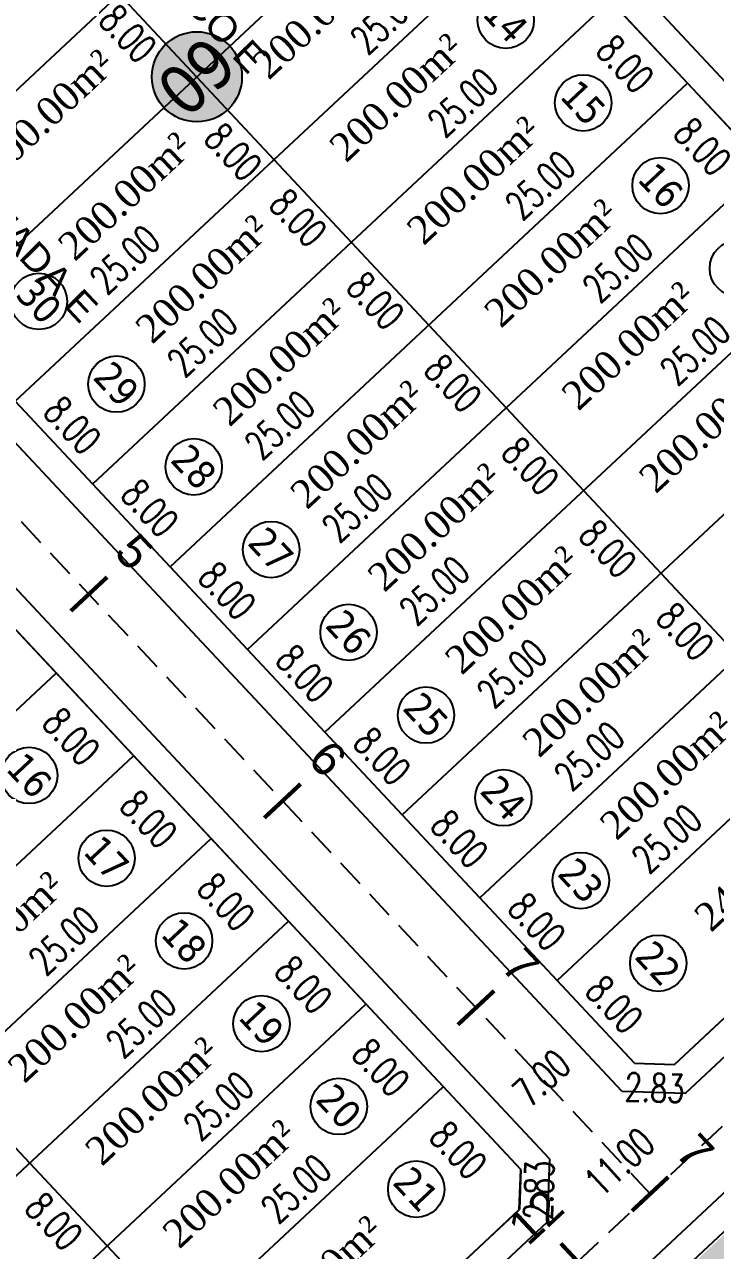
# Model space of a CAD drawing. Header units: metres. Extents: x 437145 to 443371, y 9612590 to 9615494.
# Drawn here: x 437472.2 to 437521, y 9614741.4 to 9614828 of the extents above; entities that cross this region are included whole.
import ezdxf

# ---------------------------------------------------------------- set-up
doc = ezdxf.new("R2010")
doc.units = ezdxf.units.M
doc.linetypes.add('ACAD_ISO02W100', pattern=[15, 12, -3])
doc.linetypes.add('DASHED2', pattern=[0.375, 0.25, -0.125])
for name, color, linetype in [('ADUTORA', 90, 'Continuous'), ('Auxiliar', 7, 'Continuous'), ('COTAS', 10, 'Continuous'), ('Eixo Acesso', 2, 'ACAD_ISO02W100'), ('Estacas', 7, 'Continuous'), ('Layer3', 1, 'Continuous'), ('M_FIO', 32, 'Continuous'), ('ÁREA', 7, 'Continuous')]:
    doc.layers.add(name, color=color, linetype=linetype)
doc.layers.get('0').off()
doc.styles.add('ARIAL', font='arial.ttf')
doc.styles.add('COTAS', font='romans.shx', dxfattribs={"width": 0.7})
doc.styles.add('tahoma', font='tahoma.ttf')
doc.styles.add('ÁREA', font='times.ttf', dxfattribs={"height": 2})
doc.dimstyles.new('C-75', dxfattribs={"dimtxt": 2, "dimasz": 0.2, "dimexe": 0, "dimexo": 0, "dimgap": 1, "dimtad": 0, "dimzin": 4, "dimdsep": 46, "dimtxsty": 'COTAS', "dimblk1": 'BOL-COT', "dimblk2": 'BOL-COT', "dimsah": 1, "dimcen": 0.1, "dimse1": 1, "dimse2": 1, "dimsd1": 1, "dimsd2": 1, "dimclrd": 8, "dimclre": 256, "dimaunit": 1, "dimadec": 3, "dimazin": 0, "dimtfac": 0.5, "dimtix": 1, "dimtmove": 0, "dimatfit": 3, "dimldrblk": 'BOL-COT', "dimfxl": 1, "dimtolj": 1, "dimtzin": 0, "dimarcsym": 0})

# ---------------------------------------------------------------- blocks, each defined once
blk = doc.blocks.new('Est')
at = {"const_width": 0.2}
blk.add_lwpolyline([(0, -1.19999999925494), (0, 1.200000001117586)], dxfattribs=at)
blk = doc.blocks.new('*D511')
at = {"layer": 'Layer3', "transparency": 16777216, "insert": (2668.996561800911, 1049.551320799659), "char_height": 2, "attachment_point": 5, "rotation": 270.0020370513935, "style": 'COTAS'}
blk.add_mtext('\\A1;8.00', dxfattribs=at)
blk = doc.blocks.new('BOL-COT')
at = {"layer": 'COTAS'}
for p, q in [((-1.999999999999943, 8.53e-14), (2, 8.53e-14)), ((0, -2.999999999999971), (0, 3.000000000000028))]:
    blk.add_line(p, q, dxfattribs=at)
blk.add_circle((0, 0), 0.4, dxfattribs=at)
blk = doc.blocks.new('*D516')
at = {"layer": 'Layer3', "transparency": 16777216, "insert": (2668.996846238757, 1041.551320803417), "char_height": 2, "attachment_point": 5, "rotation": 270.0020370505587, "style": 'COTAS'}
blk.add_mtext('\\A1;8.00', dxfattribs=at)
blk = doc.blocks.new('*D517')
at = {"layer": 'Layer3', "transparency": 16777216, "insert": (2658.776642190597, 1039.394691649224), "char_height": 2, "attachment_point": 5, "rotation": 0.0020370484209076656, "style": 'COTAS'}
blk.add_mtext('\\A1;25.00', dxfattribs=at)
blk = doc.blocks.new('*D521')
at = {"layer": 'Layer3', "transparency": 16777216, "insert": (2658.776926609614, 1031.394691652949), "char_height": 2, "attachment_point": 5, "rotation": 0.002037048421005068, "style": 'COTAS'}
blk.add_mtext('\\A1;25.00', dxfattribs=at)
blk = doc.blocks.new('*D525')
at = {"layer": 'Layer3', "transparency": 16777216, "insert": (2668.997415084881, 1025.551320813695), "char_height": 2, "attachment_point": 5, "rotation": 270.00203704972546, "style": 'COTAS'}
blk.add_mtext('\\A1;8.00', dxfattribs=at)
blk = doc.blocks.new('*D526')
at = {"layer": 'Layer3', "transparency": 16777216, "insert": (2658.777211035775, 1023.394691654812), "char_height": 2, "attachment_point": 5, "rotation": 0.0020370398832807433, "style": 'COTAS'}
blk.add_mtext('\\A1;25.00', dxfattribs=at)
blk = doc.blocks.new('*D528')
at = {"layer": 'Layer3', "transparency": 16777216, "insert": (2644.710946331057, 1025.372601621184), "char_height": 2, "attachment_point": 5, "rotation": 270.0020370572293, "style": 'COTAS'}
blk.add_mtext('\\A1;8.00', dxfattribs=at)
blk = doc.blocks.new('*D530')
at = {"layer": 'Layer3', "transparency": 16777216, "insert": (2668.99769950678, 1017.551320818551), "char_height": 2, "attachment_point": 5, "rotation": 270.0020370447233, "style": 'COTAS'}
blk.add_mtext('\\A1;8.00', dxfattribs=at)
blk = doc.blocks.new('*D531')
at = {"layer": 'Layer3', "transparency": 16777216, "insert": (2658.777495460424, 1015.39469166785), "char_height": 2, "attachment_point": 5, "rotation": 0.002037048421005068, "style": 'COTAS'}
blk.add_mtext('\\A1;25.00', dxfattribs=at)
blk = doc.blocks.new('*D535')
at = {"layer": 'Layer3', "transparency": 16777216, "insert": (2668.997983929898, 1009.55132084812), "char_height": 2, "attachment_point": 5, "rotation": 270.0020370505606, "style": 'COTAS'}
blk.add_mtext('\\A1;8.00', dxfattribs=at)
blk = doc.blocks.new('*D586')
at = {"layer": 'Layer3', "transparency": 16777216, "insert": (2705.812159697083, 1083.087958354834), "char_height": 2, "attachment_point": 5, "rotation": 270.0020370505597, "style": 'COTAS'}
blk.add_mtext('\\A1;8.00', dxfattribs=at)
blk = doc.blocks.new('*D588')
at = {"layer": 'Layer3', "transparency": 16777216, "insert": (2719.775504457421, 1071.396860760036), "char_height": 2, "attachment_point": 5, "rotation": 0.002037044152142905, "style": 'COTAS'}
blk.add_mtext('\\A1;25.00', dxfattribs=at)
blk = doc.blocks.new('*D590')
at = {"layer": 'Layer3', "transparency": 16777216, "insert": (2705.54339024002, 1071.910340970713), "char_height": 2, "attachment_point": 5, "rotation": 270.002037058064, "style": 'COTAS'}
blk.add_mtext('\\A1;8.00', dxfattribs=at)
blk = doc.blocks.new('*D591')
at = {"layer": 'Layer3', "transparency": 16777216, "insert": (2694.774780092482, 1071.583012644532), "char_height": 2, "attachment_point": 5, "rotation": 0.022243517660695614, "style": 'COTAS'}
blk.add_mtext('\\A1;25.00', dxfattribs=at)
blk = doc.blocks.new('*D593')
at = {"layer": 'Layer3', "transparency": 16777216, "insert": (2719.775788882158, 1063.396860763761), "char_height": 2, "attachment_point": 5, "rotation": 0.00203705268987296, "style": 'COTAS'}
blk.add_mtext('\\A1;25.00', dxfattribs=at)
blk = doc.blocks.new('*D594')
at = {"layer": 'Layer3', "transparency": 16777216, "insert": (2684.067876554002, 1065.551857041459), "char_height": 2, "attachment_point": 5, "rotation": 270.0020370522286, "style": 'COTAS'}
blk.add_mtext('\\A1;8.00', dxfattribs=at)
blk = doc.blocks.new('*D595')
at = {"layer": 'Layer3', "transparency": 16777216, "insert": (2705.709524181811, 1065.374770738515), "char_height": 2, "attachment_point": 5, "rotation": 270.0020370434717, "style": 'COTAS'}
blk.add_mtext('\\A1;8.00', dxfattribs=at)
blk = doc.blocks.new('*D596')
at = {"layer": 'Layer3', "transparency": 16777216, "insert": (2694.775064517598, 1063.58301264267), "char_height": 2, "attachment_point": 5, "rotation": 0.022243509122953458, "style": 'COTAS'}
blk.add_mtext('\\A1;25.00', dxfattribs=at)
blk = doc.blocks.new('*D597')
at = {"layer": 'Layer3', "transparency": 16777216, "insert": (2729.996277354478, 1057.553489938759), "char_height": 2, "attachment_point": 5, "rotation": 270.00203704263845, "style": 'COTAS'}
blk.add_mtext('\\A1;8.00', dxfattribs=at)
blk = doc.blocks.new('*D598')
at = {"layer": 'Layer3', "transparency": 16777216, "insert": (2719.776073306181, 1055.396860773075), "char_height": 2, "attachment_point": 5, "rotation": 0.00203705268987296, "style": 'COTAS'}
blk.add_mtext('\\A1;25.00', dxfattribs=at)
blk = doc.blocks.new('*D599')
at = {"layer": 'Layer3', "transparency": 16777216, "insert": (2684.068160978548, 1057.551857047887), "char_height": 2, "attachment_point": 5, "rotation": 270.002037049308, "style": 'COTAS'}
blk.add_mtext('\\A1;8.00', dxfattribs=at)
blk = doc.blocks.new('*D600')
at = {"layer": 'Layer3', "transparency": 16777216, "insert": (2705.709808603594, 1057.374770749691), "char_height": 2, "attachment_point": 5, "rotation": 270.00203705889874, "style": 'COTAS'}
blk.add_mtext('\\A1;8.00', dxfattribs=at)
blk = doc.blocks.new('*D601')
at = {"layer": 'Layer3', "transparency": 16777216, "insert": (2694.775348942421, 1055.583012651983), "char_height": 2, "attachment_point": 5, "rotation": 0.02224351766074718, "style": 'COTAS'}
blk.add_mtext('\\A1;25.00', dxfattribs=at)
blk = doc.blocks.new('*D602')
at = {"layer": 'Layer3', "transparency": 16777216, "insert": (2729.996561778559, 1049.55348994493), "char_height": 2, "attachment_point": 5, "rotation": 270.0020370513935, "style": 'COTAS'}
blk.add_mtext('\\A1;8.00', dxfattribs=at)
blk = doc.blocks.new('*D603')
at = {"layer": 'Layer3', "transparency": 16777216, "insert": (2719.776357732183, 1047.39686076935), "char_height": 2, "attachment_point": 5, "rotation": 0.002037052689718261, "style": 'COTAS'}
blk.add_mtext('\\A1;25.00', dxfattribs=at)
blk = doc.blocks.new('*D604')
at = {"layer": 'Layer3', "transparency": 16777216, "insert": (2684.068445405277, 1049.551857053553), "char_height": 2, "attachment_point": 5, "rotation": 270.00203705181127, "style": 'COTAS'}
blk.add_mtext('\\A1;8.00', dxfattribs=at)
blk = doc.blocks.new('*D605')
at = {"layer": 'Layer3', "transparency": 16777216, "insert": (2705.710093029508, 1049.374770753416), "char_height": 2, "attachment_point": 5, "rotation": 270.00203705764807, "style": 'COTAS'}
blk.add_mtext('\\A1;8.00', dxfattribs=at)
blk = doc.blocks.new('*D606')
at = {"layer": 'Layer3', "transparency": 16777216, "insert": (2694.77563336842, 1047.583012653846), "char_height": 2, "attachment_point": 5, "rotation": 0.022243500586202527, "style": 'COTAS'}
blk.add_mtext('\\A1;25.00', dxfattribs=at)
blk = doc.blocks.new('*D608')
at = {"layer": 'Layer3', "transparency": 16777216, "insert": (2719.776642165008, 1039.396860786113), "char_height": 2, "attachment_point": 5, "rotation": 0.002037044152142905, "style": 'COTAS'}
blk.add_mtext('\\A1;25.00', dxfattribs=at)
blk = doc.blocks.new('*D609')
at = {"layer": 'Layer3', "transparency": 16777216, "insert": (2684.068729840039, 1041.551857060743), "char_height": 2, "attachment_point": 5, "rotation": 270.0020370434717, "style": 'COTAS'}
blk.add_mtext('\\A1;8.00', dxfattribs=at)
blk = doc.blocks.new('*D610')
at = {"layer": 'Layer3', "transparency": 16777216, "insert": (2705.710377460312, 1041.374770749691), "char_height": 2, "attachment_point": 5, "rotation": 270.0020370513935, "style": 'COTAS'}
blk.add_mtext('\\A1;8.00', dxfattribs=at)
blk = doc.blocks.new('*D611')
at = {"layer": 'Layer3', "transparency": 16777216, "insert": (2694.775917799733, 1039.583012665022), "char_height": 2, "attachment_point": 5, "rotation": 0.022243509123726954, "style": 'COTAS'}
blk.add_mtext('\\A1;25.00', dxfattribs=at)
blk = doc.blocks.new('*D613')
at = {"layer": 'Layer3', "transparency": 16777216, "insert": (2684.069014259551, 1033.551857064495), "char_height": 2, "attachment_point": 5, "rotation": 270.00203704430646, "style": 'COTAS'}
blk.add_mtext('\\A1;8.00', dxfattribs=at)
blk = doc.blocks.new('*D614')
at = {"layer": 'Layer3', "transparency": 16777216, "insert": (2705.710661879008, 1033.37477076273), "char_height": 2, "attachment_point": 5, "rotation": 270.002037058064, "style": 'COTAS'}
blk.add_mtext('\\A1;8.00', dxfattribs=at)
blk = doc.blocks.new('*D615')
at = {"layer": 'Layer3', "transparency": 16777216, "insert": (2694.776202218919, 1031.583012667815), "char_height": 2, "attachment_point": 5, "rotation": 0.02224351339113985, "style": 'COTAS'}
blk.add_mtext('\\A1;25.00', dxfattribs=at)
blk = doc.blocks.new('*D618')
at = {"layer": 'Layer3', "transparency": 16777216, "insert": (2684.069298683632, 1025.551857070252), "char_height": 2, "attachment_point": 5, "rotation": 270.0020370497259, "style": 'COTAS'}
blk.add_mtext('\\A1;8.00', dxfattribs=at)
blk = doc.blocks.new('*D619')
at = {"layer": 'Layer3', "transparency": 16777216, "insert": (2705.710946306901, 1025.374770755279), "char_height": 2, "attachment_point": 5, "rotation": 270.00203705681287, "style": 'COTAS'}
blk.add_mtext('\\A1;8.00', dxfattribs=at)
blk = doc.blocks.new('*D620')
at = {"layer": 'Layer3', "transparency": 16777216, "insert": (2694.776486645071, 1023.583012674335), "char_height": 2, "attachment_point": 5, "rotation": 0.02224350912377852, "style": 'COTAS'}
blk.add_mtext('\\A1;25.00', dxfattribs=at)
blk = doc.blocks.new('*D623')
at = {"layer": 'Layer3', "transparency": 16777216, "insert": (2684.069583101892, 1017.551857076783), "char_height": 2, "attachment_point": 5, "rotation": 270.00203705014235, "style": 'COTAS'}
blk.add_mtext('\\A1;8.00', dxfattribs=at)
blk = doc.blocks.new('*D625')
at = {"layer": 'Layer3', "transparency": 16777216, "insert": (2694.776771069026, 1015.583012676197), "char_height": 2, "attachment_point": 5, "rotation": 0.02224351766157224, "style": 'COTAS'}
blk.add_mtext('\\A1;25.00', dxfattribs=at)
blk = doc.blocks.new('*D628')
at = {"layer": 'Layer3', "transparency": 16777216, "insert": (2684.06986753351, 1009.551857104515), "char_height": 2, "attachment_point": 5, "rotation": 270.00203704347314, "style": 'COTAS'}
blk.add_mtext('\\A1;8.00', dxfattribs=at)
blk = doc.blocks.new('*D821')
at = {"layer": 'Layer3', "transparency": 16777216, "insert": (2668.997130659055, 1033.55132079941), "char_height": 2, "attachment_point": 5, "rotation": 270.00203705764665, "style": 'COTAS'}
blk.add_mtext('\\A1;8.00', dxfattribs=at)
blk = doc.blocks.new('*D832')
at = {"layer": 'M_FIO', "transparency": 16777216, "insert": (2671.218366446626, 1003.610947959153), "char_height": 2, "attachment_point": 5, "rotation": 45.00203703888706, "style": 'COTAS'}
blk.add_mtext('\\A1;2.83', dxfattribs=at)
blk = doc.blocks.new('*D833')
at = {"layer": 'Layer3', "transparency": 16777216, "insert": (2682.132151718669, 1003.319383104297), "char_height": 2, "attachment_point": 5, "rotation": 315.00203666411085, "style": 'COTAS'}
blk.add_mtext('\\A1;2.83', dxfattribs=at)
blk = doc.blocks.new('*D879')
at = {"layer": 'Layer3', "transparency": 16777216, "insert": (2676.734271072799, 1001.182149596843), "char_height": 2, "attachment_point": 5, "rotation": 359.43568258449824, "style": 'COTAS'}
blk.add_mtext('\\A1;11.00', dxfattribs=at)
blk = doc.blocks.new('*D880')
at = {"layer": 'Layer3', "transparency": 16777216, "insert": (2676.777713539365, 1009.261839554045), "char_height": 2, "attachment_point": 5, "rotation": 0.0020370429361889534, "style": 'COTAS'}
blk.add_mtext('\\A1;7.00', dxfattribs=at)
blk = doc.blocks.new('atutu')
at = {"layer": 'Layer3'}
h = blk.add_hatch(color=101, dxfattribs=at)
h.dxf.hatch_style = 1
h.set_gradient(color1=(131, 236, 156), color2=(83, 228, 117), one_color=1, tint=0.6100000143051147)
h.paths.add_polyline_path([(2709.601695368498, 1075.352317862543, 1), (2704.973493730266, 1079.722556950855, 1)])
h = blk.add_hatch(dxfattribs=at)
h.set_pattern_fill('AR-SAND', color=85)
h.set_pattern_definition([(37.50000000000001, (-475198.4405669911, -9591283.716216572), (-0.0629933581096082, 1.926823769013158), [0, -1.52, 0, -1.7, 0, -1.625]), (7.499999999999999, (-475198.4405669911, -9591283.716216572), (1.769776705267727, 2.82214606522974), [0, -0.82, 0, -1.37, 0, -0.525]), (327.5, (-475199.6705669911, -9591283.716216572), (3.114141861751495, 0.0056590535369649), [0, -0.5, 0, -1.8, 0, -2.35]), (317.5, (-475199.6705669911, -9591283.716216572), (3.006126604572293, 0.8776755649342494), [0, -0.25, 0, -1.179999999999999, 0, -1.35])])
h.paths.add_polyline_path([(2436.126924705075, 992.384416006973), (2434.126995811495, 990.3843449042197), (2434.129192584916, 928.596102536192), (2693.799192777451, 928.5960575775262), (2693.796995679639, 990.3935770061817), (2691.796924574674, 992.393505905291)])
h.paths.add_polyline_path([(2562.124553583004, 959.3795919590647, -1), (2555.759081086983, 959.3795919590647, -1)], flags=0)
h.paths.add_polyline_path([(2559.989958347252, 986.9904585895147), (2567.923291675596, 986.9907406461443), (2567.923185015878, 989.9907406461442), (2559.989851687535, 989.9904585895146)], flags=24)
h.paths.add_polyline_path([(2688.787800929184, 962.7600555201079), (2688.788033209823, 956.2267221887614), (2691.788033208019, 956.2268288494106), (2691.787800927321, 962.7601621788943)], flags=24)
h.paths.add_polyline_path([(2435.671948866477, 962.7510564443674), (2435.672181147757, 956.2177231130208), (2438.672181145894, 956.21782977367), (2438.671948864614, 962.7511631050165)], flags=24)
h.paths.add_polyline_path([(2555.309725110792, 955.7966256462988), (2562.315601533419, 955.796874724796), (2562.315332728636, 963.3574858703669), (2555.30945630601, 963.357236790007)], flags=24)
h.paths.add_polyline_path([(2559.997437076201, 931.0975781907345), (2567.930770404544, 931.0978602473642), (2567.930663745059, 934.0978602473642), (2559.997330416716, 934.0975781907346)], flags=24)
h.paths.add_polyline_path([(2535.917833112903, 962.3164960877057), (2582.058685691178, 962.2808426660503), (2582.063393164683, 968.3730168030615), (2535.922540586349, 968.4086702247168)], flags=24)
at = {"layer": 'Layer3', "color": 0}
for p, q in [((2671.277845453204, 1005.551402079272), (2669.27791656073, 1003.551330974656)), ((2682.277845446801, 1005.551793368864), (2684.277916551068, 1003.551864475343))]:
    blk.add_line(p, q, dxfattribs=at)
at = {"layer": 'Layer3', "color": 252}
blk.add_line((2673.277874904883, 1004.72304605912), (2670.106414791221, 1001.551360426802), dxfattribs=at)
at = {"layer": 'Layer3', "color": 0}
for points in [[(2646.272690248816, 1150.550513102073), (2646.277916575398, 1003.550513051781)], [(2707.272690222448, 1150.552682049903), (2707.277916549263, 1003.552682200778)], [(2671.277845454135, 1005.551402079272), (2671.272761350987, 1148.551401777524)], [(2682.277845446801, 1005.551793368864), (2682.272761344933, 1148.551792860362)], [(2732.277845426836, 1005.553571027103), (2732.272761325259, 1148.553570505562)], [(2682.275001105411, 1085.551793309259), (2732.275001173223, 1085.553570971224)], [(2682.275285532314, 1077.551793314847), (2732.27528560001, 1077.553570980537)], [(2682.275569958229, 1069.551793318573), (2732.275570024993, 1069.553570980537)], [(2682.275854383328, 1061.551793326023), (2732.275854451024, 1061.553570991713)], [(2621.276138836425, 1053.54962438378), (2671.276138901502, 1053.551402047607)], [(2682.276138810115, 1053.551793331611), (2732.276138874144, 1053.553570995438)], [(2621.276423262223, 1045.549624393093), (2671.276423327358, 1045.551402051333)], [(2682.276423236088, 1045.551793342787), (2732.276423301106, 1045.553571002889)], [(2621.276707225911, 1037.549624396819), (2671.276707753447, 1037.55140205692)], [(2682.276707198611, 1037.55179334465), (2732.27670772702, 1037.553571004751)], [(2621.276992113295, 1029.549624400544), (2671.276992178371, 1029.551402062509)], [(2682.276992086985, 1029.551793348375), (2732.276992152061, 1029.553571012202)], [(2621.277276539209, 1021.549624407995), (2671.277276604402, 1021.551402068096)], [(2682.277276513016, 1021.551793357688), (2732.277276577976, 1021.553571019653)], [(2621.277560966288, 1013.549624413583), (2671.27756102857, 1013.551402073684)], [(2682.277560938989, 1013.551793361413), (2732.277561001969, 1013.553571023378)], [(2623.277916775807, 1003.549695331934), (2669.27791636847, 1003.551330780941)], [(2684.277916949616, 1003.551864078599), (2730.277916140471, 1003.553499523881)], [(2437.278307785478, 992.5430824368779), (2692.948306703604, 992.5521723313901)]]:
    blk.add_lwpolyline(points, dxfattribs=at)
for centre, radius in [((2707.287594547344, 1077.537416963238), 3.182736247992434), ((2688.31475554054, 1073.563784748647), 1.990958139869911), ((2688.315039965464, 1065.563784752372), 1.990958139869911), ((2725.945744987019, 1065.573939409438), 1.990958139869911), ((2688.315324390505, 1057.563784763548), 1.990958139869911), ((2725.946029411187, 1057.573939424339), 1.990958139869911), ((2664.946313875111, 1049.571770081628), 1.990958139869911), ((2688.315608815488, 1049.56378476541), 1.990958139869911), ((2725.946313842398, 1049.573939226899), 1.990958139869911), ((2664.946598293924, 1041.571770290244), 1.990958139869911), ((2688.315893247223, 1041.563784776586), 1.990958139869911), ((2725.946598267672, 1041.573939435515), 1.990958139869911), ((2664.946882714192, 1033.571770292106), 1.990958139869911), ((2688.316177666677, 1033.563784780312), 1.990958139869911), ((2664.947167144588, 1025.571770100254), 1.990958139869911), ((2688.316462092475, 1025.563784784037), 1.990958139869911), ((2664.947451563518, 1017.571770303282), 1.990958139869911), ((2688.316746517574, 1017.56378479335), 1.990958139869911), ((2664.947735989432, 1009.571770331222), 1.990958139869911), ((2688.317030941684, 1009.563784819427), 1.990958139869911)]:
    blk.add_circle(centre, radius, dxfattribs=at)
at = {"layer": 'M_FIO'}
for p, q in [((2673.277874905989, 1004.72304605912), (2670.106414792326, 1001.551360426802)), ((2680.277874901798, 1004.723295137617), (2683.449560534757, 1001.55183502506)), ((2680.277874902904, 1004.723295137617), (2683.449560535863, 1001.55183502506))]:
    blk.add_line(p, q, dxfattribs=at)
for points in [[(2673.277874905815, 1004.72304605912), (2673.272731897096, 1149.379900003183)], [(2673.277874906921, 1004.72304605912), (2673.272731898201, 1149.379900003183)], [(2680.277874901798, 1004.723295137617), (2680.272731892381, 1149.380148874927)], [(2680.277874902904, 1004.723295137617), (2680.272731893487, 1149.380148874927)], [(2734.277874878515, 1004.725215008813), (2734.27273186968, 1149.382068738672)], [(2734.277874879621, 1004.725215008813), (2734.272731870786, 1149.382068738672)], [(2622.449560757634, 1001.549665879789), (2670.106414599077, 1001.551360231224)], [(2622.44956075874, 1001.549665879789), (2670.106414600183, 1001.551360231224)], [(2683.449560930336, 1001.551834624591), (2731.106414370961, 1001.553528985339)], [(2683.449560931442, 1001.551834624591), (2731.106414372067, 1001.553528985339)], [(2534.779809492489, 994.5465489349843), (2693.770535487163, 994.5522015664799)], [(2534.779809493596, 994.5465489349843), (2693.770535487163, 994.5522015664799)]]:
    blk.add_lwpolyline(points, dxfattribs=at)
at = {"layer": 'Layer3', "color": 1, "insert": (2707.287594549848, 1077.537437411356), "char_height": 3.499999999999999, "attachment_point": 5, "rotation": 0.0020370548664193034, "style": 'tahoma'}
blk.add_mtext('\\A1;09', dxfattribs=at)
at = {"layer": 'Layer3', "color": 5, "char_height": 1.999999999999999, "attachment_point": 5, "rotation": 270.0497252510426, "style": 'tahoma'}
for s, insert in [('\\A1;30', (2688.314755540714, 1073.563784752372)), ('\\A1;29', (2688.315039965464, 1065.563784752372)), ('\\A1;14', (2725.945744988183, 1065.573939415026)), ('\\A1;28', (2688.315324390622, 1057.563784767273)), ('\\A1;15', (2725.946029413341, 1057.57393943179)), ('\\A1;16', (2664.946313864284, 1049.571770282793)), ('\\A1;27', (2688.315608815547, 1049.563784761685)), ('\\A1;16', (2725.946313838266, 1049.573939429927)), ('\\A1;17', (2664.946598295961, 1041.571770297694)), ('\\A1;26', (2688.315893247398, 1041.563784780312)), ('\\A1;18', (2664.946882715007, 1033.571770290244)), ('\\A1;25', (2688.316177666735, 1033.563784780312)), ('\\A1;19', (2664.947167141503, 1025.571770307007)), ('\\A1;24', (2688.316462092591, 1025.563784787762)), ('\\A1;20', (2664.947451565438, 1017.571770305145)), ('\\A1;23', (2688.316746517749, 1017.563784791488)), ('\\A1;21', (2664.947735991469, 1009.57177033681)), ('\\A1;22', (2688.317030941742, 1009.56378482129))]:
    blk.add_mtext(s, dxfattribs=dict(at, insert=insert))
at = {"layer": 'ÁREA', "linetype": 'Continuous', "lineweight": -2, "extrusion": (0.02623078245114181, -0.0004708427962515001, 0.9996558029437245), "style": 'ÁREA'}
for s, p in [('200.00m²', (1137.993933776568, -2671.252596036155, 65.5513770485944)), ('200.00m²', (1129.995227392351, -2671.396407845654, 65.55515125150518)), ('200.00m²', (1121.996520989355, -2671.540219646868, 65.55892545449423)), ('200.00m²', (1113.997814603392, -2671.684031462911, 65.56269965775964)), ('200.00m²', (1105.99910821916, -2671.827843271596, 65.56647386062357)), ('200.00m²', (1098.000401827622, -2671.971655088441, 65.57024806376992)), ('200.00m²', (1090.001695436089, -2672.115466905514, 65.57402226710512)), ('200.00m²', (1082.002989051706, -2672.259278705816, 65.57779646991742)), ('200.00m²', (1074.004282660108, -2672.403090519285, 65.58157067305793)), ('200.00m²', (1066.005576272243, -2672.546902333151, 65.58534487623437)), ('248.00m²', (1056.732129297957, -2673.158360456182, 65.60139200816927))]:
    blk.add_text(s, height=1.999999999999999, rotation=270.9999999484056, dxfattribs=at).set_placement(p)
at = {"layer": 'ÁREA', "linetype": 'Continuous', "lineweight": -2, "extrusion": (0.0262307824511418, -0.0004708427962515, 0.9996558029437244), "style": 'ÁREA'}
for s, p in [('200.00m²', (1122.342562616116, -2690.283428492938, 66.05082299698101)), ('200.00m²', (1114.343856213249, -2690.427240301369, 66.05459720010575)), ('200.00m²', (1106.345149830913, -2690.571052111883, 66.05837140298858)), ('200.00m²', (1098.34644343369, -2690.714863923353, 66.06214560621768)), ('200.00m²', (1089.250794034608, -2629.889532130584, 64.46584310183965)), ('200.00m²', (1090.347737051472, -2690.858675740436, 66.06591980944307)), ('200.00m²', (1081.252087631692, -2630.033343936285, 64.46961730468442)), ('200.00m²', (1082.349030663416, -2691.002487543658, 66.06969401225557)), ('200.00m²', (1073.253381238246, -2630.177155750601, 64.47339150786812)), ('200.00m²', (1065.254674857722, -2630.320967558285, 64.47716571079225)), ('248.00m²', (1056.130066452559, -2630.313434069432, 64.47696800157514))]:
    blk.add_text(s, height=1.999999999999999, rotation=270.9999999484056, dxfattribs=at).set_placement(p)
at = {"layer": 'Layer3', "color": 0}
for base, p1, p2, angle, picture, middle in [((2705.81230191004, 1079.087958364618), (2703.281395204215, 1087.08786838721), (2703.281679630129, 1079.087868392798), 270.0020370505564, '*D586', (2705.812159697083, 1083.087958354834)), ((2705.543532453501, 1067.910340975241), (2703.012625752157, 1075.910250995639), (2703.012910179119, 1067.91025100309), 270.002037058064, '*D590', (2705.54339024002, 1071.910340970713)), ((2705.709666394275, 1061.37477072936), (2703.178759686382, 1069.374680755991), (2703.179044111307, 1061.374680757853), 270.00203704347496, '*D595', (2705.709524181811, 1065.374770738515)), ((2705.709950817134, 1053.374770741217), (2703.179044110492, 1061.374680757853), (2703.17932853757, 1053.374680769029), 270.00203705889544, '*D600', (2705.709808603594, 1057.374770749691)), ((2705.71023524296, 1045.374770748612), (2703.179328535475, 1053.374680765304), (2703.179612962378, 1045.37468077648), 270.0020370576416, '*D605', (2705.710093029508, 1049.374770753416)), ((2705.710519673327, 1037.374770753924), (2703.179612967967, 1045.37468077648), (2703.179897393997, 1037.374680782068), 270.0020370513902, '*D610', (2705.710377460312, 1041.374770749691)), ((2705.710804092489, 1029.374770757944), (2703.179897386313, 1037.374680778343), (2703.180181813275, 1029.374680785793), 270.002037058064, '*D614', (2705.710661879008, 1033.37477076273)), ((2644.711088544481, 1021.372601614499), (2642.180181838538, 1029.372511638659), (2642.180466265383, 1021.372511642385), 270.00203705722606, '*D528', (2644.710946331057, 1025.372601621184)), ((2705.711088520294, 1021.374770761614), (2703.180181812344, 1029.374680783931), (2703.180466239132, 1021.374680789518), 270.00203705681616, '*D619', (2705.710946306901, 1025.374770755279))]:
    dim = blk.add_linear_dim(base=base, p1=p1, p2=p2, angle=angle, dimstyle='C-75', dxfattribs=at)
    dim.commit()
    dim.dimension.update_dxf_attribs({"geometry": picture, "text_midpoint": middle, "dimtype": 129})
for p1, p2, distance, picture, middle in [((2682.275570361433, 1069.542976586479), (2707.275570031978, 1069.552682152349), 2.0351834284861834, '*D591', (2694.774780092482, 1071.583012644532)), ((2732.275570024993, 1069.553570980537), (2707.275569990883, 1069.552682152349), -1.8437341947582992, '*D588', (2719.775504457421, 1071.396860760036)), ((2682.275570046704, 1069.551793318573), (2682.275854472852, 1061.551793329749), 1.7921642953555366, '*D594', (2684.067876554002, 1065.551857041459)), ((2682.275854786241, 1061.542976595792), (2707.275854456786, 1061.552682157937), 2.035183419173066, '*D596', (2694.775064517598, 1063.58301264267)), ((2732.275854450092, 1061.553570991713), (2707.275854415808, 1061.552682159799), -1.8437341891712828, '*D593', (2719.775788882158, 1063.396860763761)), ((2682.27585447192, 1061.551793329749), (2682.27613889766, 1053.551793331611), 1.7921642948907814, '*D599', (2684.068160978548, 1057.551857047887)), ((2732.275854450965, 1061.553570987987), (2732.276138875774, 1053.553570991713), -2.279719310332608, '*D597', (2729.996277354478, 1057.553489938759)), ((2682.276139211399, 1053.54297660138), (2707.276138881886, 1053.55268216725), 2.0351834210362845, '*D601', (2694.775348942421, 1055.583012651983)), ((2732.276138874144, 1053.553570995438), (2707.276138839802, 1053.552682163525), -1.8437341947580816, '*D598', (2719.776073306181, 1055.396860773075)), ((2671.276138901153, 1053.551401848304), (2671.276423327183, 1045.551401853892), -2.2797193146977404, '*D511', (2668.996561800911, 1049.551320799659)), ((2682.276138896729, 1053.551793331611), (2682.276423322818, 1045.551793340925), 1.7921642966365596, '*D604', (2684.068445405277, 1049.551857053553)), ((2732.276138874959, 1053.553570993575), (2732.276423300989, 1045.553570999163), -2.27971931085558, '*D602', (2729.996561778559, 1049.55348994493)), ((2682.276423637314, 1045.542976610693), (2707.276423306752, 1045.552682169113), 2.0351834173098484, '*D606', (2694.77563336842, 1047.583012653846)), ((2732.276423301106, 1045.553571002889), (2707.276423264842, 1045.552682170975), -1.8437341835833474, '*D603', (2719.776357732183, 1047.39686076935)), ((2671.276423333702, 1045.551401853892), (2671.276707759617, 1037.551401855755), -2.2797193093435437, '*D516', (2668.996846238757, 1041.551320803417)), ((2682.276423329337, 1045.551793342787), (2682.276707754261, 1037.55179334465), 1.7921642993732196, '*D609', (2684.068729840039, 1041.551857060743)), ((2682.276708068816, 1037.542976614419), (2707.276707738487, 1037.552682176563), 2.0351834228990393, '*D611', (2694.775917799733, 1039.583012665022)), ((2671.276707758918, 1037.55140185948), (2646.276707723586, 1037.55051302943), -1.843734205934175, '*D517', (2658.776642190597, 1039.394691649224)), ((2732.276707732608, 1037.553571004751), (2707.27670769844, 1037.552682176563), -1.8437341966213991, '*D608', (2719.776642165008, 1039.396860786113)), ((2671.276707751817, 1037.551401848304), (2671.27699217872, 1029.551401853892), -2.279719307653713, '*D821', (2668.997130659055, 1033.55132079941)), ((2682.276707748674, 1037.55179334465), (2682.276992173715, 1029.551793350238), 1.7921642994896358, '*D613', (2684.069014259551, 1033.551857064495)), ((2671.276992177498, 1029.551401868793), (2646.276992143039, 1029.550513038743), -1.8437342003462396, '*D521', (2658.776926609614, 1031.394691652949)), ((2682.276992487337, 1029.542976618144), (2707.276992158639, 1029.552682182151), 2.0351834210359985, '*D615', (2694.776202218919, 1031.583012667815)), ((2671.276992179128, 1029.551401863205), (2671.277276604925, 1021.551401866931), -2.279719308585934, '*D525', (2668.997415084881, 1025.551320813695)), ((2682.276992173715, 1029.551793350238), (2682.277276599513, 1021.551793355826), 1.7921642981508659, '*D618', (2684.069298683632, 1025.551857070252)), ((2671.277276603296, 1021.551401870656), (2646.277276569012, 1021.55051304433), -1.8437341984842668, '*D526', (2658.777211035775, 1023.394691654812)), ((2682.277276914183, 1021.542976623732), (2707.277276583797, 1021.552682185876), 2.0351834228990398, '*D620', (2694.776486645071, 1023.583012674335)), ((2671.277276603063, 1021.551401866931), (2671.277561028162, 1013.551401872519), -2.279719310273949, '*D530', (2668.99769950678, 1017.551320818551)), ((2682.277276597883, 1021.551793357688), (2682.277561023739, 1013.551793361413), 1.7921642922127754, '*D623', (2684.069583101892, 1017.551857076783)), ((2671.277561028279, 1013.551401876244), (2646.277560993878, 1013.550513046193), -1.843734207797275, '*D531', (2658.777495460424, 1015.39469166785)), ((2682.277561338468, 1013.542976631182), (2707.277561008023, 1013.552682197052), 2.035183415448121, '*D625', (2694.776771069026, 1015.583012676197)), ((2671.277561028221, 1013.55140189487), (2671.277845454135, 1005.551401904184), -2.2797193127195885, '*D535', (2668.997983929898, 1009.55132084812)), ((2682.277561023914, 1013.551793383765), (2682.277845448838, 1005.551793391216), 1.7921642982677286, '*D628', (2684.06986753351, 1009.551857104515)), ((2682.546279261436, 1005.733611595216), (2684.546350761923, 1003.733682280737), -2.0000000026373326, '*D833', (2682.132151718669, 1003.319383104297))]:
    dim = blk.add_aligned_dim(p1=p1, p2=p2, distance=distance, dimstyle='C-75', dxfattribs=at)
    dim.commit()
    dim.dimension.update_dxf_attribs({"geometry": picture, "text_midpoint": middle})
for p1, p2, distance, picture, middle in [((2673.277713540965, 1009.261715114448), (2680.277713537764, 1009.261963986191), 3.725062922431842e-09, '*D880', (2676.777713539365, 1009.261839554045)), ((2671.2778415874, 1005.660138100717), (2682.277845448954, 1005.551793393078), -4.424030728586177, '*D879', (2676.734271072799, 1001.182149596843))]:
    dim = blk.add_aligned_dim(p1=p1, p2=p2, distance=distance, dimstyle='C-75', override={"dimfxl": 1.25}, dxfattribs=at)
    dim.commit()
    dim.dimension.update_dxf_attribs({"geometry": picture, "text_midpoint": middle})
at = {"layer": 'M_FIO', "color": 0}
dim = blk.add_aligned_dim(p1=(2671.277845453204, 1005.551402079272), p2=(2669.27791656073, 1003.551330974656), distance=1.3299999792842105, dimstyle='C-75', dxfattribs=at)
dim.commit()
dim.dimension.update_dxf_attribs({"geometry": '*D832', "text_midpoint": (2671.218366446626, 1003.610947959153)})

msp = doc.modelspace()

# ---------------------------------------------------------------- linework, layer by layer
at = {"layer": 'Auxiliar', "color": 2, "linetype": 'Continuous', "lineweight": -3}
for p, q in [((437551.8044021735, 9614788.777842686), (437454.1446606931, 9614893.236326708)), ((437515.2821271721, 9614754.631023724), (437417.6207158234, 9614859.0895645)), ((437507.2451886897, 9614747.118792105), (437409.5854472098, 9614851.57727613)), ((437518.1072872011, 9614754.535992514), (437551.709314866, 9614785.951014351)), ((437515.2821271721, 9614754.631023724), (437518.1072872011, 9614754.535992514)), ((437507.1501013823, 9614744.291963777), (437507.2451886897, 9614747.118792105)), ((437473.5480737174, 9614712.876941938), (437507.1501013823, 9614744.291963777))]:
    msp.add_line(p, q, dxfattribs=at)
at = {"layer": 'Eixo Acesso', "color": 3, "linetype": 'DASHED2', "lineweight": -3, "ltscale": 8}
for p, q in [((437335.96061699, 9614576.715139333), (437650.0637849299, 9614870.37471416)), ((437408.4823613578, 9614860.813223029), (437516.3861337526, 9614745.397553105))]:
    msp.add_line(p, q, dxfattribs=at)

# ---------------------------------------------------------------- block references
at = {"rotation": 43.07140519794264}
msp.add_blockref('atutu', (436242.5698856535, 9612188.321055599), dxfattribs=at)
at = {"layer": 'Estacas', "color": 7, "linetype": 'Continuous', "lineweight": -3, "xscale": 1.458333333106969, "yscale": 1.458333333106969, "zscale": 1.458333333106969}
for p, rotation in [((437476.7758868744, 9614787.765332077), 313.0734422361365), ((437490.4345919778, 9614773.155753888), 313.0734422361365), ((437504.0932970811, 9614758.546175696), 313.0734422361365), ((437516.3861337526, 9614745.397553105), 313.0734422361365), ((437511.275555715, 9614740.619600102), 43.07344208211642)]:
    msp.add_blockref('Est', p, dxfattribs=dict(at, rotation=rotation))

# ---------------------------------------------------------------- texts
at = {"layer": 'ADUTORA', "color": 7, "extrusion": (0.2523981432401358, 0.1002419811213371, 0.9624171250085908), "style": 'ARIAL'}
for s, p in [('BLOCO E', (8774399.273040757, -3806883.152348974, 1074228.986507133)), ('RUA PROJETADA E', (8774399.91748073, -3806846.992822765, 1074274.201734463))]:
    msp.add_text(s, height=2, rotation=202.2865637537625, dxfattribs=at).set_placement(p)
at = {"layer": 'Estacas', "color": 7, "linetype": 'Continuous', "lineweight": -3, "char_height": 2.399999999999999, "attachment_point": 8, "style": 'ARIAL'}
for s, insert, rotation in [('{\\C256;5}', (437479.0768954393, 9614789.91657813), 313.0734422361365), ('{\\C256;6}', (437492.7356005425, 9614775.30699994), 313.0734422361365), ('{\\C256;7}', (437506.3943056459, 9614760.69742175), 313.0734422361365), ('{\\C256;7}', (437518.6871423176, 9614747.548799155), 313.0734422361365), ('{\\C256;12}', (437509.1243096675, 9614742.920608673), 43.073442082116415)]:
    msp.add_mtext(s, dxfattribs=dict(at, insert=insert, rotation=rotation))

doc.saveas('drawing.dxf')
